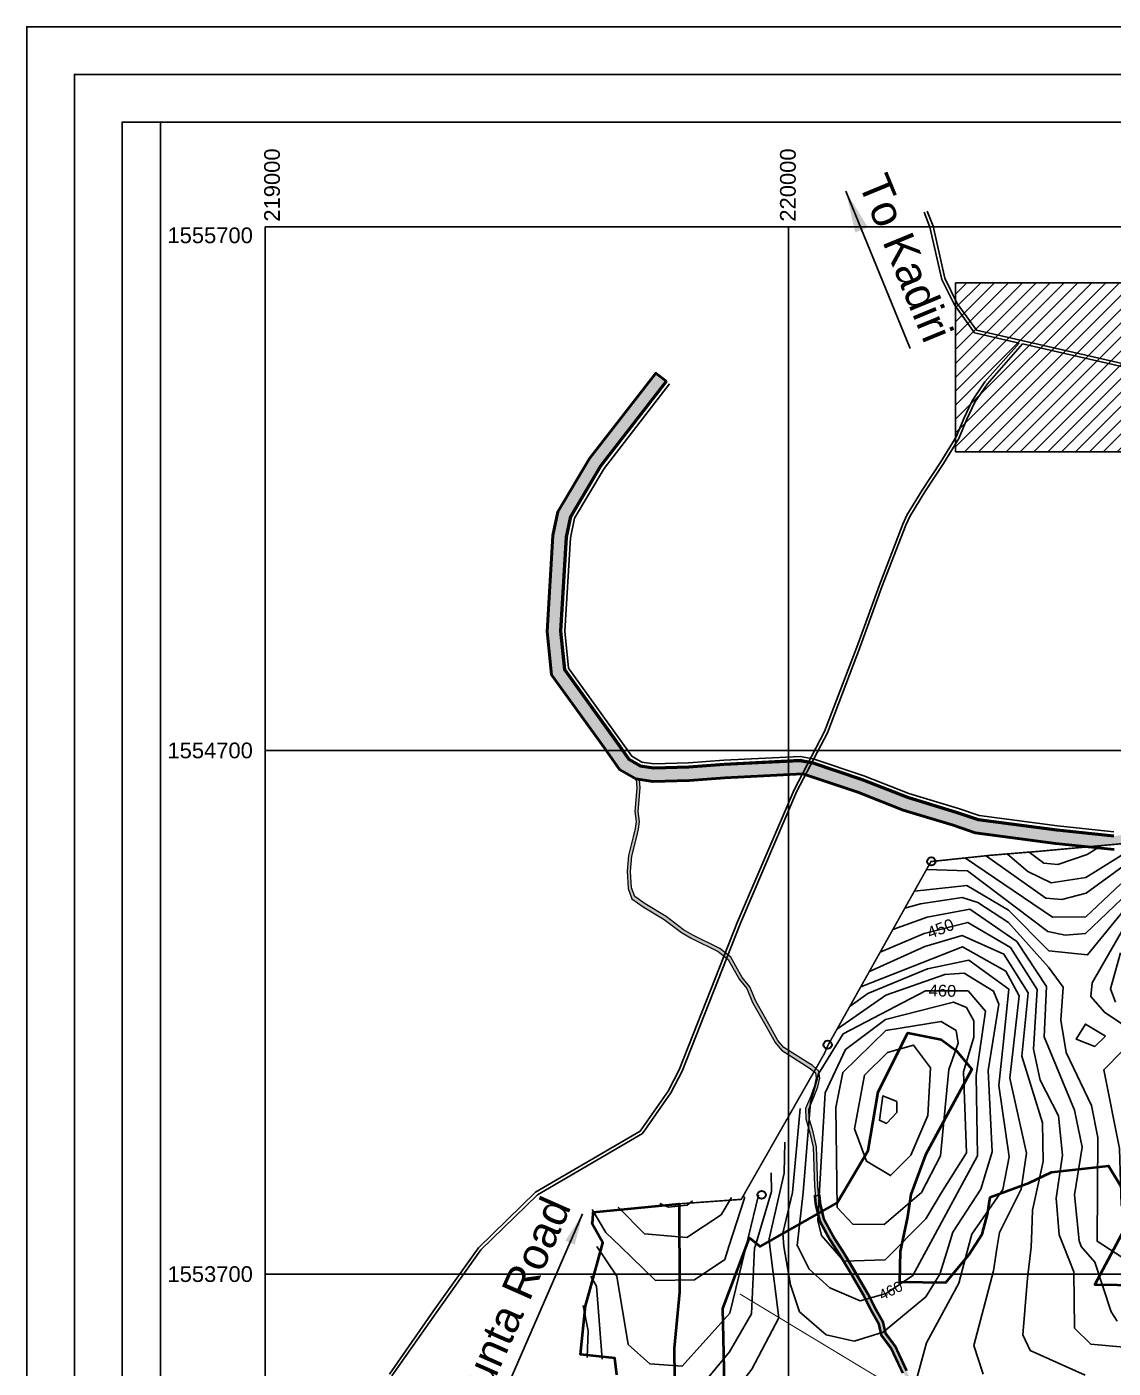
# Model space of a CAD drawing. Header units: metres. Extents: x 218545 to 227455, y 1543467 to 1556082.
# Drawn here: x 218545 to 220620, y 1553521 to 1556082 of the extents above; entities that cross this region are included whole.
import ezdxf

# ---------------------------------------------------------------- set-up
doc = ezdxf.new("R2010")
doc.units = ezdxf.units.M
doc.header["$MEASUREMENT"] = 0
for name, color, linetype in [('10 M CONTOUR', 20, 'Continuous'), ('2 M CONTOUR', 33, 'Continuous'), ('B.T. ROAD', 7, 'Continuous'), ('CART TRACK', 30, 'Continuous'), ('CONTEXT', 200, 'Continuous'), ('EXCAVATED CANAL', 160, 'Continuous'), ('GRID', 250, 'Continuous'), ('SATGE-2', 160, 'Continuous'), ('STONES', 5, 'Continuous'), ('UUL', 90, 'Continuous')]:
    doc.layers.add(name, color=color, linetype=linetype)
doc.layers.add('BO', color=7, linetype='Continuous', lineweight=30)
doc.layers.add('STREAM', color=140, linetype='Continuous', lineweight=0)
doc.styles.get("Standard").update_dxf_attribs({"font": 'arial.ttf'})
doc.dimstyles.get("Standard").update_dxf_attribs({"dimtxt": 0.18, "dimasz": 0.18, "dimexe": 0.18, "dimexo": 0.0625, "dimgap": 0.09, "dimtad": 0, "dimtih": 1, "dimtoh": 1, "dimdec": 4, "dimzin": 0, "dimdsep": 46, "dimtxsty": 'Standard', "dimcen": 0.09, "dimadec": 0, "dimazin": 0, "dimtfac": 1, "dimtdec": 4, "dimtofl": 0, "dimtmove": 0, "dimatfit": 3, "dimfxl": 1, "dimtolj": 1, "dimtzin": 0, "dimarcsym": 0})

msp = doc.modelspace()

# ---------------------------------------------------------------- hatches: boundary and pattern name
at = {"layer": 'B.T. ROAD', "linetype": 'Continuous'}
h = msp.add_hatch(dxfattribs=at)
h.set_pattern_fill('ANSI31', color=256, scale=150)
h.set_pattern_definition([(45, (-324.764, 60.582), (-13.25825215, 13.25825215), [])])
h.paths.add_polyline_path([(220675.23643, 1555270.47146), (220675.23643, 1555593.26315), (220318.95536, 1555593.26315), (220318.95536, 1555270.47146)])
h.paths.add_polyline_path([(220685.85378, 1555593.26315), (220675.23643, 1555593.26315), (220675.23643, 1555430.97354), (220685.85378, 1555429.00995)])
h.paths.add_polyline_path([(220685.85378, 1555422.9082), (220675.23643, 1555424.87179), (220675.23643, 1555270.47146), (220685.85378, 1555270.47146)])
at = {"layer": 'EXCAVATED CANAL'}
h = msp.add_hatch(dxfattribs=at)
h.set_pattern_fill('DOTS', color=256, scale=50)
h.set_pattern_definition([(0, (0.1397, 0.1363), (1.5625, 3.125), [0, -3.125])])
h.paths.add_polyline_path([(221656.53043, 1554822.32331), (221603.23651, 1554816.12259), (221603.13969, 1554811.13632), (221602.41758, 1554790.67656), (221650.9804, 1554797.65439)])
h.paths.add_polyline_path([(221603.13969, 1554811.13632), (221603.23651, 1554816.12259), (221593.42563, 1554814.9811), (221418.91252, 1554764.33194), (221438.93417, 1554743.81388), (221598.42346, 1554790.10266), (221602.41758, 1554790.67656)])
h.paths.add_polyline_path([(221418.91252, 1554764.33194), (221365.25533, 1554748.75894), (221338.86393, 1554725.84673), (221343.63969, 1554716.63632), (221333.80316, 1554700.13632), (221347.81925, 1554700.13632), (221377.63758, 1554726.02369), (221438.93417, 1554743.81388)])
h.paths.add_polyline_path([(221343.63969, 1554716.63632), (221338.86393, 1554725.84673), (221309.24943, 1554700.13632), (221333.80316, 1554700.13632)])
h.paths.add_polyline_path([(221333.80316, 1554700.13632), (221309.24943, 1554700.13632), (221307.37325, 1554698.50747), (221328.13969, 1554690.63632)], flags=17)
h.paths.add_polyline_path([(221347.81925, 1554700.13632), (221333.80316, 1554700.13632), (221328.13969, 1554690.63632), (221307.37325, 1554698.50747), (221292.41793, 1554685.52372), (221255.33116, 1554643.20431), (221237.76728, 1554634.87956), (221291.63969, 1554653.13632), (221295.59519, 1554650.78441), (221310.29738, 1554667.56097)])
h.paths.add_polyline_path([(221270.8949, 1554622.5991), (221295.59519, 1554650.78441), (221291.63969, 1554653.13632), (221237.76728, 1554634.87956), (221158.3376, 1554597.2323), (221147.00044, 1554592.83077), (221121.63969, 1554578.63632), (221113.31848, 1554579.75409), (221102.78461, 1554575.66443), (221132.97495, 1554560.26119), (221168.3412, 1554573.99177)])
h.paths.add_polyline_path([(221102.78461, 1554575.66443), (221078.37425, 1554566.18735), (221090.63969, 1554548.13632), (221090.09382, 1554544.04228), (221094.32397, 1554545.25534), (221132.97495, 1554560.26119)])
h.paths.add_polyline_path([(221147.00044, 1554592.83077), (221113.31848, 1554579.75409), (221121.63969, 1554578.63632)], flags=17)
h.paths.add_polyline_path([(221090.63969, 1554548.13632), (221078.37425, 1554566.18735), (221055.60311, 1554557.3467), (221000.13969, 1554556.3916), (221000.13969, 1554531.10231), (221047.83386, 1554531.92362), (221090.09382, 1554544.04228)])
h.paths.add_polyline_path([(221000.13969, 1554556.3916), (220949.03085, 1554555.5115), (220863.83165, 1554563.55783), (220861.24648, 1554556.3771, -0.2950489045), (220865.89812, 1554549.1805, -0.0901519534), (220865.39318, 1554546.40277), (220892.43125, 1554535.45879), (220948.0568, 1554530.20543), (221000.13969, 1554531.10231)])
h.paths.add_polyline_path([(220865.39318, 1554546.40277, -0.3829386834), (220856.03972, 1554541.53639), (220855.16458, 1554538.9783), (220892.43125, 1554535.45879)])
h.paths.add_polyline_path([(220865.89812, 1554549.1805, 0.2950523797), (220861.24639, 1554556.37714), (220858.63969, 1554549.13632), (220856.03972, 1554541.53639, 0.3829386834), (220865.39318, 1554546.40277, 0.0901519534)])
h.paths.add_polyline_path([(220861.24648, 1554556.3771), (220858.63969, 1554549.13632), (220865.39318, 1554546.40277, 0.0901519534), (220865.89812, 1554549.1805, 0.2950489045)])
h.paths.add_polyline_path([(220861.24639, 1554556.37714, 0.5443390796), (220850.11255, 1554549.1805, 0.3422755854), (220856.03972, 1554541.53639), (220858.63969, 1554549.13632)], flags=17)
h.paths.add_polyline_path([(220861.24639, 1554556.37714), (220863.83144, 1554563.55785), (220827.81333, 1554566.95945), (220715.92155, 1554550.93446), (220621.51139, 1554536.51289), (220512.56548, 1554547.84206), (220362.09729, 1554567.6521), (220322.05413, 1554581.23505), (220227.25218, 1554610.30481), (220140.8377, 1554644.08499), (220044.75757, 1554676.25852), (220021.82203, 1554680.53335), (219876.95811, 1554673.35412), (219809.50378, 1554668.21334), (219742.42177, 1554666.16143), (219716.67253, 1554669.99991), (219694.91829, 1554682.80368), (219669.48645, 1554718.44061), (219571.84211, 1554854.0903), (219564.26717, 1554927.67074), (219575.18408, 1555107.12497), (219583.32226, 1555146.75993), (219640.65096, 1555243.41885), (219766.21556, 1555405.02502), (219746.21193, 1555420.56741), (219619.67301, 1555257.70726), (219559.36371, 1555156.0229), (219550.00801, 1555110.45833), (219538.85598, 1554927.13922), (219547.33521, 1554844.77485), (219648.8967, 1554703.68336), (219677.42724, 1554663.70433), (219708.0671, 1554645.67079), (219740.92965, 1554640.77192), (219810.85423, 1554642.91078), (219878.54783, 1554648.06979), (220027.13733, 1554655.43366), (220132.22093, 1554620.30453), (220218.93107, 1554586.40877), (220314.2848, 1554557.16982), (220356.33052, 1554542.90759), (220509.60702, 1554522.72781), (220571.90126, 1554516.2499), (220679.63969, 1554526.13632), (220776.63476, 1554535.18919), (220783.59204, 1554535.83854, -0.0261253097), (220783.549, 1554536.66166, -0.9582943406), (220799.30595, 1554537.33311), (220828.42553, 1554541.50358), (220855.16458, 1554538.9783), (220856.03972, 1554541.53639, -0.3422755854), (220850.11255, 1554549.1805, -0.5443390796)])
h.paths.add_polyline_path([(220783.549, 1554536.66166, 0.0261253097), (220783.59204, 1554535.83854), (220792.13969, 1554536.63632), (220793.44976, 1554536.4944), (220799.30595, 1554537.33311, 0.9582943406)], flags=17)
at = {"layer": 'STREAM'}
h = msp.add_hatch(color=256, dxfattribs=at)
h.dxf.hatch_style = 1
h.paths.add_polyline_path([(222127.89983, 1552845.26058), (222105.12593, 1552861.10618), (222080.87798, 1552864.39205), (222067.51194, 1552875.8347), (222061.11337, 1552889.78627), (222050.70542, 1552898.25648), (222030.66046, 1552899.4115), (222014.47029, 1552897.48647), (222005.98973, 1552898.64149), (221999.43656, 1552905.57165), (221995.96728, 1552912.50181), (221989.41411, 1552923.6671), (221980.1626, 1552929.82723), (221970.5256, 1552931.36727), (221958.9612, 1552931.75228), (221943.92747, 1552931.36727), (221932.36308, 1552931.75228), (221910.02538, 1552936.63221), (221892.12649, 1552939.74126), (221876.95135, 1552936.24357), (221864.49991, 1552928.08231), (221859.44155, 1552917.97791), (221850.5843, 1552914.49585), (221836.44468, 1552914.88813), (221830.55315, 1552919.20331), (221816.80633, 1552930.18736), (221802.66671, 1552936.85623), (221790.8837, 1552938.81768), (221778.31515, 1552938.03311), (221757.89126, 1552933.71793), (221743.35885, 1552919.59558), (221714.83047, 1552899.01514), (221694.61089, 1552895.05537), (221660.51515, 1552901.78698), (221631.57338, 1552917.23013), (221614.48292, 1552923.39239), (221600.99394, 1552926.24554), (221589.88379, 1552924.22798), (221579.53116, 1552918.67969), (221559.5834, 1552905.81773), (221540.05615, 1552899.20966), (221518.74611, 1552898.35782), (221509.57047, 1552901.41264), (221500.90457, 1552907.52227), (221492.7484, 1552915.41387), (221481.78863, 1552921.26894), (221468.28007, 1552923.56005), (221451.02334, 1552926.46016), (221426.83928, 1552929.28673), (221411.91727, 1552935.45386), (221401.86463, 1552938.29316), (221390.64707, 1552937.04828), (221381.09138, 1552930.82391), (221356.57888, 1552906.34139), (221349.51598, 1552903.02172), (221336.63656, 1552904.68156), (221320.01796, 1552907.58627), (221298.41377, 1552907.17131), (221280.02585, 1552900.78581), (221268.70275, 1552899.94809), (221251.92781, 1552904.55556), (221225.92662, 1552914.18939), (221203.28041, 1552922.56661), (221154.20913, 1552934.55187), (221141.02467, 1552942.6228), (221129.11608, 1552954.51683), (221112.52912, 1552968.11001), (221093.3904, 1552984.2519), (221076.37816, 1552998.69464), (221063.61894, 1553011.86302), (221052.13569, 1553028.42969), (221042.35368, 1553041.59807), (221031.49183, 1553047.82544), (221011.17383, 1553053.9134), (220994.92591, 1553058.19), (220973.69197, 1553066.41351), (220948.5579, 1553078.96521), (220922.55716, 1553086.75589), (220893.7692, 1553095.68957), (220859.65023, 1553105.30111), (220824.65639, 1553114.03889), (220788.35033, 1553117.97089), (220745.47331, 1553112.46051), (220731.78563, 1553113.34252), (220722.95487, 1553118.1935), (220720.74719, 1553127.45446), (220721.18869, 1553147.7404), (220718.09796, 1553159.64737), (220712.35793, 1553166.70335), (220703.08566, 1553174.64134), (220694.69646, 1553183.0203), (220685.86569, 1553194.04528), (220682.3334, 1553205.07023), (220680.9089, 1553278.13063), (220677.34333, 1553300.38799), (220666.64673, 1553323.53566), (220655.50442, 1553336.44494), (220632.77415, 1553347.12848), (220612.27232, 1553352.47026), (220587.31361, 1553364.93439), (220545.59606, 1553391.46879), (220526.70088, 1553409.4422), (220516.35353, 1553421.57425), (220504.20662, 1553429.66229), (220480.81264, 1553432.35832), (220434.77805, 1553431.33872), (220379.82988, 1553430.88517), (220348.0417, 1553430.88517), (220335.78054, 1553434.06009), (220321.24874, 1553442.67778), (220290.79477, 1553460.04338), (220263.29142, 1553476.06742), (220238.99676, 1553492.09145), (220224.78672, 1553514.98293), (220202.86207, 1553561.70352), (220184.35401, 1553586.65891), (220179.26429, 1553608.37935), (220164.92053, 1553633.79687), (220150.77833, 1553661.82072), (220122.96288, 1553709.84977), (220103.63348, 1553741.86913), (220085.02958, 1553770.43358), (220066.47012, 1553804.65539), (220059.33185, 1553835.07476), (220056.00067, 1553868.34597), (220053.57903, 1553943.49624), (220046.85399, 1553971.80292), (220039.20772, 1553997.54805), (220038.72285, 1554014.9824), (220048.42045, 1554037.74393), (220055.69367, 1554058.08403), (220059.57269, 1554074.54982), (220057.63318, 1554087.62559), (220045.51119, 1554098.27994), (219990.95643, 1554132.89885), (219979.69931, 1554146.09765), (219962.56884, 1554177.38367), (219937.19562, 1554221.56741), (219925.83256, 1554248.70676), (219911.50519, 1554266.47072), (219899.15402, 1554288.18219), (219889.46652, 1554305.49159), (219869.02007, 1554321.92839), (219816.98284, 1554347.16908), (219799.36435, 1554357.72725), (219766.14089, 1554382.8658), (219725.87002, 1554406.99883), (219706.238, 1554421.07639), (219699.87842, 1554437.6363), (219698.25265, 1554469.30055), (219700.69134, 1554498.52908), (219709.49158, 1554533.49073), (219713.65942, 1554549.82148), (219715.35012, 1554564.70516), (219712.76121, 1554583.45212), (219716.78652, 1554628.83339), (219715.37877, 1554644.58083), (219708.7106, 1554645.57486), (219710.20741, 1554628.83112), (219706.16804, 1554583.29134), (219708.74575, 1554564.62551), (219707.19878, 1554551.0071), (219703.13927, 1554535.1008), (219694.20546, 1554499.6085), (219691.68545, 1554469.40545), (219693.3873, 1554436.25967), (219700.82412, 1554416.89469), (219722.27028, 1554401.51625), (219762.46889, 1554377.42653), (219795.69235, 1554352.28798), (219813.86253, 1554341.3992), (219865.49252, 1554316.35605), (219884.36926, 1554301.18112), (219893.44671, 1554284.96176), (219906.07141, 1554262.76946), (219920.14733, 1554245.31726), (219931.30898, 1554218.65895), (219956.85288, 1554174.17799), (219974.27543, 1554142.35854), (219986.61133, 1554127.89488), (220041.56867, 1554093.0205), (220051.50326, 1554084.28873), (220052.90621, 1554074.83033), (220049.39938, 1554059.94443), (220042.31541, 1554040.13356), (220032.13237, 1554016.23265), (220032.68098, 1553996.50646), (220040.52028, 1553970.11139), (220047.05055, 1553942.62457), (220049.45803, 1553867.91352), (220052.85401, 1553833.99518), (220060.29089, 1553802.30328), (220079.3946, 1553767.07791), (220098.08117, 1553738.38654), (220117.32191, 1553706.51403), (220145.01293, 1553658.69984), (220159.13864, 1553630.70867), (220173.09738, 1553605.97341), (220178.28294, 1553583.844), (220197.20807, 1553558.32626), (220219.01702, 1553511.85222), (220234.18778, 1553487.41308), (220259.83522, 1553470.49679), (220287.52217, 1553454.36579), (220317.95414, 1553437.01273), (220333.23769, 1553427.94923), (220347.20701, 1553424.33199), (220379.85692, 1553424.33199), (220434.87766, 1553424.78614), (220480.50864, 1553425.7968), (220501.8884, 1553423.33291), (220511.96071, 1553416.62624), (220521.93669, 1553404.92962), (220541.54131, 1553386.28138), (220584.08258, 1553359.22304), (220609.95726, 1553346.30149), (220630.53525, 1553340.93987), (220651.45478, 1553331.1074), (220661.08424, 1553319.95088), (220671.01557, 1553298.45925), (220674.36588, 1553277.54563), (220675.80016, 1553203.98386), (220679.99429, 1553190.89317), (220689.80866, 1553178.64019), (220698.63275, 1553169.82689), (220707.6473, 1553162.10953), (220712.11363, 1553156.61924), (220714.61729, 1553146.97399), (220714.17723, 1553126.75457), (220717.25388, 1553113.84838), (220729.90879, 1553106.89669), (220745.68219, 1553105.88029), (220788.4161, 1553111.37227), (220823.50443, 1553107.57215), (220857.96762, 1553098.96688), (220891.9093, 1553089.40528), (220920.64552, 1553080.48765), (220946.13565, 1553072.84997), (220971.03893, 1553060.41353), (220992.90222, 1553051.94629), (221009.39883, 1553047.60423), (221028.88753, 1553041.76475), (221037.90831, 1553036.59291), (221046.81106, 1553024.60817), (221058.53898, 1553007.68853), (221071.89382, 1552993.90543), (221089.15734, 1552979.24936), (221108.33955, 1552963.07079), (221124.71311, 1552949.65249), (221136.94216, 1552937.4384), (221151.66035, 1552928.42858), (221201.35989, 1552916.28988), (221223.64983, 1552908.04445), (221249.91781, 1552898.31177), (221268.05802, 1552893.32931), (221281.36506, 1552894.3138), (221299.58028, 1552900.63934), (221319.51207, 1552901.02217), (221335.65311, 1552898.20093), (221350.57386, 1552896.27802), (221360.401, 1552900.89691), (221385.23969, 1552925.70522), (221392.91835, 1552930.70693), (221401.31524, 1552931.63878), (221409.76785, 1552929.2514), (221425.17602, 1552922.88334), (221450.09935, 1552919.97037), (221467.18913, 1552917.09832), (221479.64138, 1552914.98636), (221488.85111, 1552910.06622), (221496.7131, 1552902.45926), (221506.58394, 1552895.50012), (221517.81181, 1552891.76206), (221541.26186, 1552892.69945), (221562.45261, 1552899.87045), (221582.85993, 1552913.02873), (221592.06987, 1552917.96461), (221600.89775, 1552919.56772), (221612.68498, 1552917.07452), (221628.90566, 1552911.22588), (221658.28984, 1552895.54666), (221694.60577, 1552888.37671), (221717.49952, 1552892.86019), (221747.58184, 1552914.56164), (221761.09957, 1552927.69795), (221779.20132, 1552931.5225), (221790.54546, 1552932.23064), (221800.69369, 1552930.54132), (221813.31592, 1552924.58811), (221826.56994, 1552913.99782), (221834.22069, 1552908.39413), (221851.73832, 1552907.90814), (221864.17698, 1552912.79816), (221869.56927, 1552923.56962), (221879.56431, 1552930.12084), (221892.3088, 1552933.05829), (221908.76473, 1552930.19989), (221931.54802, 1552925.22261), (221943.90231, 1552924.81131), (221958.93604, 1552925.19631), (221969.89706, 1552924.83139), (221977.71885, 1552923.58143), (221984.52622, 1552919.04874), (221990.20511, 1552909.37305), (221994.00997, 1552901.77253), (222002.81583, 1552892.46008), (222014.41408, 1552890.88045), (222030.86038, 1552892.83593), (222048.2127, 1552891.83607), (222055.79307, 1552885.66701), (222062.15588, 1552871.79343), (222078.0837, 1552858.15763), (222102.68019, 1552854.82454), (222124.15708, 1552839.88136), (222145.30287, 1552825.16856), (222149.04562, 1552830.54777)])

# ---------------------------------------------------------------- linework, layer by layer
at = {"elevation": -1469.86579}
for points in [[(218545.13969, 1543466.9545), (227455.13969, 1543466.9545), (227455.13969, 1556081.9545), (218545.13969, 1556081.9545)], [(218636.04878, 1543557.86359), (227364.2306, 1543557.86359), (227364.2306, 1555991.04541), (218636.04878, 1555991.04541)], [(218726.95788, 1543648.77268), (227273.32151, 1543648.77268), (227273.32151, 1555900.13632), (218726.95788, 1555900.13632)]]:
    msp.add_lwpolyline(points, close=True, dxfattribs=at)
at = {"elevation": -30.88093}
for points in [[(220440.21674, 1555478.06026), (220355.3149, 1555497.45362), (220316.82054, 1555550.82106), (220292.63297, 1555599.6801), (220270.13221, 1555699.30697), (220258.97313, 1555727.79544)], [(220673.17007, 1555430.99803), (220358.85692, 1555502.79908), (220321.97715, 1555553.9281), (220298.32763, 1555601.70029), (220275.88449, 1555701.07206), (220264.55965, 1555729.98371)], [(220672.07892, 1555425.09808), (220446.86464, 1555476.54174)]]:
    msp.add_lwpolyline(points, dxfattribs=at)
at = {"layer": '10 M CONTOUR', "elevation": -1009.86579}
msp.add_lwpolyline([(220267.28944, 1553752.90032), (220360.90269, 1553925.93232), (220358.53369, 1554079.12132), (220376.45569, 1554202.17832), (220343.03644, 1554241.08748), (220261.27169, 1554240.90232), (220104.33422, 1554158.82032), (220057.33969, 1554082.51232), (220041.62069, 1554027.76132), (220028.15069, 1553855.72032), (220016.74469, 1553754.90532), (220017.7501, 1553752.90032), (220039.61169, 1553709.30332), (220078.92069, 1553674.02932), (220136.56169, 1553648.84532), (220186.56069, 1553663.09032), (220237.47669, 1553697.79532)], close=True, dxfattribs=at)
at = {"layer": '10 M CONTOUR', "elevation": -1019.86579}
msp.add_lwpolyline([(219915.4785, 1553848.38116), (219915.67269, 1553844.87932), (219886.11187, 1553752.90032), (219878.14469, 1553728.11032), (219820.38994, 1553689.42407), (219746.16165, 1553688.18931), (219678.84742, 1553752.90032), (219650.95369, 1553779.71532), (219624.70355, 1553823.8526)], dxfattribs=at)
at = {"layer": '10 M CONTOUR'}
for points in [[(220634.55969, 1554445.23032, -1029.86579), (220567.67469, 1554382.56332, -1029.86579), (220504.22869, 1554381.89232, -1029.86579), (220338.01294, 1554494.65359, -1029.86579)], [(220647.37069, 1553559.9042, -1019.86579), (220577.04468, 1553566.15027, -1019.86579), (220546.44369, 1553597.18132, -1019.86579), (220544.98469, 1553704.38932, -1019.86579), (220525.73408, 1553752.90032, -1019.86579), (220516.99469, 1553774.92332, -1019.86579), (220511.14269, 1553845.10632, -1019.86579), (220523.00569, 1553927.52032, -1019.86579), (220515.63869, 1554002.44132, -1019.86579), (220480.31769, 1554070.48832, -1019.86579), (220467.79669, 1554129.84932, -1019.86579), (220474.94569, 1554243.82232, -1019.86579), (220424.21069, 1554323.73232, -1019.86579), (220342.19769, 1554371.61132, -1019.86579), (220259.07469, 1554350.70832, -1019.86579), (220175.16292, 1554314.96873, -1019.86579)]]:
    msp.add_polyline3d(points, dxfattribs=at)
at = {"layer": '2 M CONTOUR'}
for points in [[(220677.19024, 1554525.63613, -1033.86579), (220567.97469, 1554457.21632, -1033.86579), (220501.82169, 1554447.64532, -1033.86579), (220457.17369, 1554469.11532, -1033.86579), (220417.98311, 1554501.95855, -1033.86579)], [(220597.56177, 1554518.36237, -1035.86579), (220570.28669, 1554501.55632, -1035.86579), (220514.08769, 1554482.19732, -1035.86579), (220487.45169, 1554484.80532, -1035.86579), (220459.29131, 1554505.7319, -1035.86579)], [(220646.23669, 1554484.06532, -1031.86579), (220568.27469, 1554427.49232, -1031.86579), (220521.82869, 1554415.45132, -1031.86579), (220491.15169, 1554418.12332, -1031.86579), (220377.80291, 1554498.28825, -1031.86579)], [(220649.95569, 1554429.33532, -1027.86579), (220566.89569, 1554350.47732, -1027.86579), (220528.49669, 1554347.62632, -1027.86579), (220495.33869, 1554354.50332, -1027.86579), (220341.69969, 1554470.10832, -1027.86579), (220263.26584, 1554472.74487, -1027.86579)], [(220647.09369, 1554403.54632, -1025.86579), (220571.04017, 1554309.64644, -1025.86579), (220497.42169, 1554317.73032, -1025.86579), (220419.90869, 1554395.26132, -1025.86579), (220340.32769, 1554442.32632, -1025.86579), (220240.37254, 1554431.74719, -1025.86579)], [(220647.36169, 1553725.66651, -1023.86579), (220589.35219, 1553763.03424, -1469.86579), (220590.57069, 1553961.06832, -1023.86579), (220578.42469, 1554022.41832, -1023.86579), (220530.16869, 1554123.25432, -1023.86579), (220519.85847, 1554185.26578, -1023.86579), (220524.48617, 1554248.27228, -1023.86579), (220496.68269, 1554286.40532, -1023.86579), (220420.02069, 1554371.68132, -1023.86579), (220361.35369, 1554409.86932, -1023.86579), (220331.40869, 1554419.52332, -1023.86579), (220251.78669, 1554407.10432, -1023.86579), (220222.09114, 1554399.00856, -1023.86579)], [(220627.91469, 1553610.45032, -1021.86579), (220616.05269, 1553627.98032, -1021.86579), (220584.99669, 1553723.02132, -1021.86579), (220558.9024, 1553752.90032, -1021.86579), (220554.88969, 1553763.52132, -1021.86579), (220545.96169, 1553851.62132, -1021.86579), (220560.49969, 1553942.84132, -1021.86579), (220545.84569, 1554012.96532, -1021.86579), (220487.87769, 1554153.37832, -1021.86579), (220492.84361, 1554249.49109, -1021.86579), (220435.86669, 1554335.63032, -1021.86579), (220345.98569, 1554396.98932, -1021.86579), (220264.74369, 1554381.60732, -1021.86579), (220199.3379, 1554358.26167, -1021.86579)], [(220641.16569, 1554362.68432, -1023.86579), (220579.58169, 1554256.24632, -1023.86579), (220577.58969, 1554230.05932, -1023.86579), (220603.22969, 1554200.15332, -1023.86579), (220694.85569, 1554138.87732, -1023.86579)], [(220566.63769, 1553506.92132, -1017.86579), (220461.57969, 1553554.37332, -1017.86579), (220447.64869, 1553584.06532, -1017.86579), (220451.23869, 1553630.81832, -1017.86579), (220456.47482, 1553692.69387, -1017.86579), (220463.11349, 1553751.42245, -1017.86579), (220464.82284, 1553783.25719, -1017.86579), (220466.10369, 1553822.49132, -1017.86579), (220486.58969, 1553915.50432, -1017.86579), (220485.02369, 1553988.96832, -1017.86579), (220445.48769, 1554116.37932, -1017.86579), (220457.66569, 1554237.59832, -1017.86579), (220411.26369, 1554311.15132, -1017.86579), (220331.67069, 1554346.51332, -1017.86579), (220260.49669, 1554325.91532, -1017.86579), (220154.62013, 1554278.18036, -1017.86579)], [(220371.53593, 1553509.28296, -1015.86579), (220354.08885, 1553564.06206, -1015.86579), (220391.28169, 1553706.33632, -1015.86579), (220398.5323, 1553752.90032, -1015.86579), (220402.68469, 1553779.56732, -1015.86579), (220444.01769, 1553862.49432, -1015.86579), (220454.28569, 1553931.32532, -1015.86579), (220422.88969, 1554074.45532, -1015.86579), (220440.38669, 1554231.37532, -1015.86579), (220414.74669, 1554278.36032, -1015.86579), (220331.92969, 1554325.34232, -1015.86579), (220138.22949, 1554248.82774, -1015.86579)], [(220634.21669, 1554313.41832, -1021.86579), (220615.10269, 1554244.95832, -1021.86579), (220624.53069, 1554219.71132, -1021.86579)], [(220242.68801, 1553491.89155, -1013.86579), (220263.61966, 1553569.08629, -1013.86579), (220325.04869, 1553682.93332, -1013.86579), (220343.69301, 1553752.90032, -1013.86579), (220349.90369, 1553776.20732, -1013.86579), (220409.52169, 1553861.70232, -1013.86579), (220421.44869, 1553924.37632, -1013.86579), (220401.45669, 1554060.18232, -1013.86579), (220410.1733, 1554138.7631, -1013.86579), (220420.46569, 1554244.34732, -1013.86579), (220344.57369, 1554299.36532, -1013.86579), (220265.06469, 1554283.12032, -1013.86579), (220151.64169, 1554236.00732, -1013.86579), (220117.64773, 1554211.96958, -1013.86579)], [(220007.71069, 1553855.72032, -1011.86579), (219988.76269, 1553778.24932, -1011.86579), (219990.81981, 1553752.90032, -1011.86579), (220003.8914, 1553679.60038, -1011.86579), (220020.86254, 1553628.3042, -1011.86579), (220071.89614, 1553584.39332, -1011.86579), (220125.16984, 1553572.18771, -1011.86579), (220180.85569, 1553589.25732, -1011.86579), (220261.87969, 1553656.68432, -1011.86579), (220288.80169, 1553699.83732, -1011.86579), (220305.38083, 1553752.90032, -1011.86579), (220313.89269, 1553780.14332, -1011.86579), (220366.95269, 1553862.67232, -1011.86579), (220388.97469, 1553933.70332, -1011.86579), (220381.18069, 1554089.20232, -1011.86579), (220401.76369, 1554215.82332, -1011.86579), (220391.63469, 1554240.70232, -1011.86579), (220335.35169, 1554274.67432, -1011.86579), (220298.45569, 1554272.01932, -1011.86579), (220185.80369, 1554232.63832, -1011.86579), (220093.36445, 1554168.48269, -1011.86579)], [(220292.15169, 1553855.72032, -1007.86579), (220339.78269, 1553931.80632, -1007.86579), (220334.39669, 1554086.31332, -1007.86579), (220353.76169, 1554152.43032, -1007.86579), (220354.10069, 1554183.66532, -1007.86579), (220339.63069, 1554209.08532, -1007.86579), (220314.73169, 1554219.59732, -1007.86579), (220185.19169, 1554186.21732, -1007.86579), (220108.76369, 1554129.27132, -1007.86579), (220070.08769, 1554046.26032, -1007.86579), (220059.05869, 1553860.73632, -1007.86579), (220055.67194, 1553802.26398, -1007.86579), (220062.70647, 1553773.70932, -1007.86579), (220105.42969, 1553724.64232, -1007.86579), (220184.23569, 1553727.61532, -1007.86579), (220262.08969, 1553806.00132, -1007.86579), (220292.15169, 1553855.72032, -1007.86579)], [(220254.19369, 1553855.72032, -1005.86579), (220290.27469, 1553925.78232, -1005.86579), (220306.23169, 1554090.99032, -1005.86579), (220323.76569, 1554141.33532, -1005.86579), (220320.22469, 1554165.26432, -1005.86579), (220291.37669, 1554182.24832, -1005.86579), (220185.57769, 1554165.08832, -1005.86579), (220103.50569, 1554085.40532, -1005.86579), (220090.42469, 1554018.07732, -1005.86579), (220092.90869, 1553827.61832, -1005.86579), (220122.58028, 1553795.80867, -1005.86579), (220182.89663, 1553794.88136, -1005.86579), (220254.19369, 1553855.72032, -1005.86579)], [(220605.39124, 1554154.835, -1025.86579), (220584.74924, 1554134.88122, -1025.86579), (220549.50625, 1554148.50254, -1025.86579), (220566.91069, 1554177.48932, -1025.86579), (220605.39124, 1554154.835, -1025.86579)], [(220271.02369, 1554093.94932, -1003.86579), (220238.66169, 1554137.38232, -1003.86579), (220189.18869, 1554123.29232, -1003.86579), (220144.91169, 1554079.94832, -1003.86579), (220126.09455, 1553977.77848, -1003.86579), (220148.64239, 1553915.79136, -1003.86579), (220194.79328, 1553888.25953, -1003.86579), (220233.64969, 1553927.11332, -1003.86579), (220266.05969, 1554003.22232, -1003.86579), (220271.02369, 1554093.94932, -1003.86579)], [(220714.25518, 1553827.08333, -1025.86579), (220697.12457, 1553800.87003, -1025.86579), (220653.22738, 1553799.80009, -1025.86579), (220635.02614, 1553831.89803, -1025.86579), (220632.05969, 1553939.84132, -1025.86579), (220602.12569, 1554090.47332, -1025.86579), (220637.58569, 1554126.33632, -1025.86579), (220735.37569, 1554097.17532, -1025.86579), (220762.58969, 1554050.68232, -1025.86579), (220761.13469, 1554007.43132, -1025.86579), (220734.06245, 1553889.13937, -1025.86579), (220714.25518, 1553827.08333, -1025.86579)], [(220206.72569, 1554029.66332, -1001.86579), (220179.75969, 1554040.56132, -1001.86579), (220173.68969, 1553994.09732, -1001.86579), (220186.96769, 1553987.90732, -1001.86579), (220206.50369, 1554008.58532, -1001.86579), (220206.72569, 1554029.66332, -1001.86579)], [(220021.85699, 1554016.13636, -1011.86579), (220007.71069, 1553855.72032, -1011.86579)], [(219993.14267, 1553951.86563, -1013.86579), (219991.88469, 1553892.96532, -1013.86579), (219962.72869, 1553767.27132, -1013.86579), (219964.51005, 1553752.90032, -1013.86579), (219981.38369, 1553616.77332, -1013.86579), (219929.74101, 1553518.57916, -1013.86579), (219843.65969, 1553406.57632, -1013.86579), (219803.46169, 1553373.25232, -1013.86579), (219669.74969, 1553330.30432, -1013.86579), (219645.49769, 1553335.82632, -1013.86579), (219636.98738, 1553347.22317, -1013.86579)], [(219967.08505, 1553893.54135, -1015.86579), (219967.21369, 1553858.20832, -1015.86579), (219936.02757, 1553752.90032, -1015.86579), (219935.21969, 1553750.17232, -1015.86579), (219929.52869, 1553624.61832, -1015.86579), (219887.00469, 1553551.96732, -1015.86579), (219796.24169, 1553441.87232, -1015.86579), (219747.31265, 1553402.84246, -1015.86579), (219677.62834, 1553422.53735, -1015.86579), (219649.81054, 1553458.35737, -1015.86579)], [(219942.66539, 1553850.67453, -1017.86579), (219922.82857, 1553769.40542, -1017.86579), (219887.67569, 1553625.38832, -1017.86579), (219796.82187, 1553524.49215, -1017.86579), (219735.07107, 1553528.69353, -1017.86579), (219693.88341, 1553565.88814, -1017.86579), (219671.82469, 1553696.45332, -1017.86579), (219633.88741, 1553752.90032, -1017.86579)], [(219890.9367, 1553846.31091, -1021.86579), (219871.04969, 1553813.35832, -1021.86579), (219805.48569, 1553769.80032, -1021.86579), (219724.72469, 1553777.08932, -1021.86579), (219674.24721, 1553828.03189, -1021.86579)], [(219816.65761, 1553840.04504, -1023.86579), (219806.27369, 1553831.87732, -1023.86579), (219770.73569, 1553828.08632, -1023.86579), (219754.05835, 1553834.76443, -1023.86579)], [(219643.82479, 1553537.60514, -1015.86579), (219633.28169, 1553677.18932, -1015.86579), (219622.51674, 1553696.49544, -1015.86579)], [(219615.65908, 1553541.20527, -1013.86579), (219617.19769, 1553591.90532, -1013.86579), (219607.49839, 1553640.3774, -1013.86579)]]:
    msp.add_polyline3d(points, dxfattribs=at)
at = {"layer": 'B.T. ROAD', "linetype": 'Continuous', "elevation": -1469.86579}
msp.add_lwpolyline([(220318.95536, 1555593.26315), (220685.85378, 1555593.26315), (220685.85378, 1555270.47146), (220318.95536, 1555270.47146)], close=True, dxfattribs=at)
at = {"layer": 'B.T. ROAD', "linetype": 'Continuous', "elevation": -30.88093}
for points in [[(220440.21674, 1555478.06026), (220375.07477, 1555403.75146), (220350.45866, 1555367.89683), (220335.25671, 1555335.22163), (220320.03584, 1555298.70854), (220290.95118, 1555251.40722), (220255.17644, 1555197.19427), (220226.1208, 1555149.70694), (220218.36669, 1555132.34838), (220172.78919, 1555014.66339), (220132.02069, 1554902.14872), (220068.96305, 1554736.51079), (220010.58327, 1554624.95028), (219902.45498, 1554372.76297), (219791.15008, 1554090.49545), (219770.10047, 1554049.31903), (219716.57282, 1553973.04621), (219516.89105, 1553856.39226), (219407.51271, 1553750.43508), (219322.06733, 1553629.91325), (219237.63017, 1553509.33033)], [(220446.86464, 1555476.54174), (220379.82042, 1555400.06301), (220355.68793, 1555364.9128), (220340.74804, 1555332.80085), (220325.3931, 1555295.96616), (220296.01197, 1555248.1827), (220260.24086, 1555193.97524), (220231.44102, 1555146.90599), (220223.9069, 1555130.03988), (220178.40794, 1555012.5577), (220137.64531, 1554900.05923), (220074.44397, 1554734.04385), (220016.00661, 1554622.3733), (219908.00429, 1554370.47978), (219796.625, 1554088.02361), (219775.25227, 1554046.21511), (219720.73114, 1553968.52665), (219520.54439, 1553851.5777), (219412.08625, 1553746.51194), (219326.97213, 1553626.45736), (219242.49632, 1553505.81924)]]:
    msp.add_lwpolyline(points, dxfattribs=at)
at = {"layer": 'BO', "ltscale": 100, "const_width": 3}
for points, elevation in [([(219791.13943, 1553834.38802), (219909.63943, 1553842.88802), (220068, 1554120.5), (220075.5, 1554137.5), (220272, 1554488), (220386.5, 1554500), (220477.00667, 1554507.41858), (220679.5, 1554526)], 1469.86579), ([(219878.8957, 1553433.61289), (219874.29879, 1553634.74974), (219925.09531, 1553769.28482), (219945.72445, 1553753.08491), (220092.62801, 1553836.46616), (220151.97553, 1553936.46236), (220171.46087, 1554047.93973), (220227.88799, 1554160.96658), (220291.55074, 1554148.112), (220320.44217, 1554126.45185), (220349.85515, 1554091.29673), (220261.53737, 1553927.67358), (220233.53136, 1553852.31971), (220227.06656, 1553809.25982), (220213.06962, 1553743.59341), (220212.19913, 1553685.66344), (220300.61369, 1553684.33487), (220344.45165, 1553736.99816), (220369.55881, 1553776.21387), (220379.75936, 1553814.6446), (220385.25382, 1553846.79921), (220459.5868, 1553874.39069), (220502.03852, 1553894.62029), (220610.99997, 1553906.93779), (220661.54785, 1553823.26832), (220584.84382, 1553680.06383), (220756.7373, 1553677.48085)], -1469.86579), ([(219671.7325, 1553507.57798), (219668.16476, 1553539.68762), (219602.65298, 1553546.5836), (219612.42791, 1553639.44541), (219619.24911, 1553664.20422), (219645.50992, 1553759.80998), (219624.87702, 1553796.04337), (219626.11731, 1553803.07167), (219626.91224, 1553818.57279), (219791.13943, 1553834.38802), (219791.94039, 1553665.50552), (219781.49994, 1553559.03372), (219784.20346, 1553328.82147)], -1469.86579)]:
    msp.add_lwpolyline(points, dxfattribs=dict(at, elevation=elevation))
at = {"layer": 'CART TRACK', "linetype": 'Continuous', "ltscale": 50, "elevation": -1469.86579}
for points in [[(220621.46184, 1554538.57827), (220512.80524, 1554549.87735), (220362.56464, 1554569.65743), (220322.68376, 1554583.18533), (220227.92653, 1554612.24137), (220141.53601, 1554646.01219), (220045.22529, 1554678.20857), (220021.95779, 1554682.54527), (219876.83243, 1554675.35308), (219809.39701, 1554670.21374), (219742.53974, 1554668.16871), (219717.35287, 1554671.92335), (219696.30113, 1554684.31366), (219671.11426, 1554719.60731), (219573.77961, 1554854.82677), (219566.27616, 1554927.71276), (219577.17449, 1555106.86144), (219585.21641, 1555146.02761), (219642.30947, 1555242.28922), (219767.79703, 1555403.79624)], [(220621.3097, 1554544.92058), (220513.54148, 1554556.12727), (220363.99976, 1554575.81535), (220324.61724, 1554589.1742), (220229.99732, 1554618.18814), (220143.68038, 1554651.93019), (220046.80687, 1554684.31471), (220022.38434, 1554688.86669), (219876.43753, 1554681.63379), (219809.06156, 1554676.49898), (219742.91039, 1554674.47555), (219719.49049, 1554677.96679), (219700.64596, 1554689.05801), (219676.22882, 1554723.27306), (219579.86721, 1554857.14076), (219572.58838, 1554927.84479), (219583.42831, 1555106.03342), (219591.16779, 1555143.72665), (219647.52046, 1555238.73993), (219772.766, 1555399.93546)]]:
    msp.add_lwpolyline(points, dxfattribs=at)
at = {"layer": 'EXCAVATED CANAL', "lineweight": 50, "elevation": -1469.86579}
msp.add_lwpolyline([(220622.12272, 1554511.02743), (220509.60702, 1554522.72781), (220356.33052, 1554542.90759), (220314.2848, 1554557.16982), (220218.93107, 1554586.40877), (220132.22093, 1554620.30453), (220027.13733, 1554655.43366), (219878.54783, 1554648.06979), (219810.85423, 1554642.91078), (219740.92965, 1554640.77192), (219708.0671, 1554645.67079), (219677.42724, 1554663.70433), (219648.8967, 1554703.68336), (219547.33521, 1554844.77485), (219538.85598, 1554927.13922), (219550.00801, 1555110.45833), (219559.36371, 1555156.0229), (219619.67301, 1555257.70726), (219746.21193, 1555420.56741), (219766.21556, 1555405.02502), (219640.65096, 1555243.41885), (219583.32226, 1555146.75993), (219575.18408, 1555107.12497), (219564.26717, 1554927.67074), (219571.84211, 1554854.0903), (219669.48645, 1554718.44061), (219694.91829, 1554682.80368), (219716.67253, 1554669.99991), (219742.42177, 1554666.16143), (219809.50378, 1554668.21334), (219876.95811, 1554673.35412), (220021.82203, 1554680.53335), (220044.75757, 1554676.25852), (220140.8377, 1554644.08499), (220227.25218, 1554610.30481), (220322.05413, 1554581.23505), (220362.09729, 1554567.6521), (220512.56548, 1554547.84206), (220621.51139, 1554536.51289)], dxfattribs=at)
at = {"layer": 'GRID', "linetype": 'Continuous'}
for p, q in [((218800.13969, 1555900.13632, -1469.86579), (227200.13969, 1555900.13632, -1469.86579)), ((218800.13969, 1555900.13632, -1469.86579), (218800.13969, 1546500.13632, -1469.86579)), ((219000.13969, 1555700.13632, -1469.86579), (223785.1046, 1555700.13632, -1469.86579)), ((219000.13969, 1555700.13632, -1469.86579), (219000.13969, 1546700.13632, -1469.86579)), ((220000.13969, 1555700.13632, -1469.86579), (220000.13969, 1546700.13632, -1469.86579)), ((219000.13969, 1554700.13632, -1469.86579), (223785.1046, 1554700.13632, -1469.86579)), ((219000.13969, 1553700.13632, -1469.86579), (227000.13969, 1553700.13632, -1469.86579))]:
    msp.add_line(p, q, dxfattribs=at)
at = {"layer": 'SATGE-2', "lineweight": 40, "elevation": -1469.86579}
for points in [[(219878.8957, 1553433.61289), (219874.29879, 1553634.74974), (219925.09531, 1553769.28482), (219945.72445, 1553753.08491), (220092.62801, 1553836.46616), (220151.97553, 1553936.46236), (220171.46087, 1554047.93973), (220227.88799, 1554160.96658), (220291.55074, 1554148.112), (220320.44217, 1554126.45185), (220349.85515, 1554091.29673), (220261.53737, 1553927.67358), (220233.53136, 1553852.31971), (220227.06656, 1553809.25982), (220213.06962, 1553743.59341), (220212.19913, 1553685.66344), (220300.61369, 1553684.33487), (220344.45165, 1553736.99816), (220369.55881, 1553776.21387), (220379.75936, 1553814.6446), (220385.25382, 1553846.79921), (220459.5868, 1553874.39069), (220502.03852, 1553894.62029), (220610.99997, 1553906.93779), (220661.54785, 1553823.26832), (220584.84382, 1553680.06383), (220756.7373, 1553677.48085)], [(219671.7325, 1553507.57798), (219668.16476, 1553539.68762), (219602.65298, 1553546.5836), (219612.42791, 1553639.44541), (219619.24911, 1553664.20422), (219645.50992, 1553759.80998), (219624.87702, 1553796.04337), (219626.11731, 1553803.07167), (219626.91224, 1553818.57279), (219791.13943, 1553834.38802), (219791.94039, 1553665.50552), (219781.49994, 1553559.03372), (219784.20346, 1553328.82147)]]:
    msp.add_lwpolyline(points, dxfattribs=at)
at = {"layer": 'SATGE-2', "color": 0, "const_width": 2, "elevation": -1469.86579}
msp.add_lwpolyline([(220827.78942, 1553106.50221), (219907.17462, 1553662.18717)], dxfattribs=at)
at = {"layer": 'STONES', "lineweight": 30}
for centre in [(220272.58033, 1554488.23844, -1469.86579), (220074.80226, 1554138.15709, -1469.86579), (219948.62162, 1553851.54215, -1469.86579)]:
    msp.add_circle(centre, 7.89278, dxfattribs=at)
at = {"layer": 'STREAM', "elevation": -1469.86579}
msp.add_lwpolyline([(220224.78672, 1553514.98293), (220202.86207, 1553561.70352), (220184.35401, 1553586.65891), (220179.26429, 1553608.37935), (220164.92053, 1553633.79687), (220150.77833, 1553661.82072), (220122.96288, 1553709.84977), (220103.63348, 1553741.86913), (220085.02958, 1553770.43358), (220066.47012, 1553804.65539), (220059.33185, 1553835.07476), (220056.00067, 1553868.34597), (220053.57903, 1553943.49624), (220046.85399, 1553971.80292), (220039.20772, 1553997.54805), (220038.72285, 1554014.9824), (220048.42045, 1554037.74393), (220055.69367, 1554058.08403), (220059.57269, 1554074.54982), (220057.63318, 1554087.62559), (220045.51119, 1554098.27994), (219990.95643, 1554132.89885), (219979.69931, 1554146.09765), (219962.56884, 1554177.38367), (219937.19562, 1554221.56741), (219925.83256, 1554248.70676), (219911.50519, 1554266.47072), (219899.15402, 1554288.18219), (219889.46652, 1554305.49159), (219869.02007, 1554321.92839), (219816.98284, 1554347.16908), (219799.36435, 1554357.72725), (219766.14089, 1554382.8658), (219725.87002, 1554406.99883), (219706.238, 1554421.07639), (219699.87842, 1554437.6363), (219698.25265, 1554469.30055), (219700.69134, 1554498.52908), (219709.49158, 1554533.49073), (219713.65942, 1554549.82148), (219715.35012, 1554564.70516), (219712.76121, 1554583.45212), (219716.78652, 1554628.83339), (219715.37877, 1554644.58083), (219708.7106, 1554645.57486), (219710.20741, 1554628.83112), (219706.16804, 1554583.29134), (219708.74575, 1554564.62551), (219707.19878, 1554551.0071), (219703.13927, 1554535.1008), (219694.20546, 1554499.6085), (219691.68545, 1554469.40545), (219693.3873, 1554436.25967), (219700.82412, 1554416.89469), (219722.27028, 1554401.51625), (219762.46889, 1554377.42653), (219795.69235, 1554352.28798), (219813.86253, 1554341.3992), (219865.49252, 1554316.35605), (219884.36926, 1554301.18112), (219893.44671, 1554284.96176), (219906.07141, 1554262.76946), (219920.14733, 1554245.31726), (219931.30898, 1554218.65895), (219956.85288, 1554174.17799), (219974.27543, 1554142.35854), (219986.61133, 1554127.89488), (220041.56867, 1554093.0205), (220051.50326, 1554084.28873), (220052.90621, 1554074.83033), (220049.39938, 1554059.94443), (220042.31541, 1554040.13356), (220032.13237, 1554016.23265), (220032.68098, 1553996.50646), (220040.52028, 1553970.11139), (220047.05055, 1553942.62457), (220049.45803, 1553867.91352), (220052.85401, 1553833.99518), (220060.29089, 1553802.30328), (220079.3946, 1553767.07791), (220098.08117, 1553738.38654), (220117.32191, 1553706.51403), (220145.01293, 1553658.69984), (220159.13864, 1553630.70867), (220173.09738, 1553605.97341), (220178.28294, 1553583.844), (220197.20807, 1553558.32626), (220219.01702, 1553511.85222)], dxfattribs=at)
at = {"layer": 'UUL', "const_width": 3, "elevation": -1469.86579}
msp.add_lwpolyline([(220217.25613, 1553510.89675), (220195.48249, 1553557.29553), (220176.43007, 1553582.9849), (220171.21527, 1553605.23913), (220157.37403, 1553629.76616), (220143.25336, 1553657.74736), (220115.60032, 1553705.49598), (220096.38663, 1553737.32367), (220077.67484, 1553766.05377), (220058.40501, 1553801.58543), (220050.877, 1553833.66569), (220049.28422, 1553849.57401), (220059.7849, 1553850.62536), (220061.30887, 1553835.40425), (220068.356, 1553805.37325), (220086.74935, 1553771.45772), (220105.32802, 1553742.932), (220124.68447, 1553710.86783), (220152.5379, 1553662.7732), (220166.68513, 1553634.73938), (220181.1464, 1553609.11364), (220186.20688, 1553587.51801), (220204.58765, 1553562.73425), (220226.54761, 1553515.93841)], dxfattribs=at)

# ---------------------------------------------------------------- texts
at = {"linetype": 'Continuous'}
msp.add_text('Peddaballe to N.P.Kunta Road', height=60, rotation=66.14331872, dxfattribs=at).set_placement((219124.06989, 1552785.31307, -1469.86579))
at = {"layer": 'B.T. ROAD', "linetype": 'Continuous'}
msp.add_text('To Kadiri', height=60, rotation=292.39885046, dxfattribs=at).set_placement((220132.49078, 1555784.2796, -1469.86579))
at = {"layer": 'CONTEXT', "linetype": 'Continuous'}
for s, height, rotation, p in [('450', 22.5, 21.45348434, (220269.93243, 1554340.04368, -1019.86579)), ('460', 22.5, 358.60432184, (220267.49765, 1554230.84275, -1009.86579)), ('460', 20, 26.29804787, (220178.59224, 1553649.50156, -1009.86579))]:
    msp.add_text(s, height=height, rotation=rotation, dxfattribs=at).set_placement(p)
at = {"layer": 'GRID', "linetype": 'Continuous'}
for s, p in [('219000', (219028.43944, 1555709.91512, -1469.86579)), ('220000', (220013.68295, 1555709.91512, -1469.86579))]:
    msp.add_text(s, height=30, rotation=90, dxfattribs=at).set_placement(p)
for s, p in [('1555700', (218813.71252, 1555668.84173, -1469.86579)), ('1554700', (218813.71252, 1554685.17284, -1469.86579)), ('1553700', (218813.71252, 1553685.17284, -1469.86579))]:
    msp.add_text(s, height=30, dxfattribs=at).set_placement(p)

# ---------------------------------------------------------------- leaders
at = {"linetype": 'Continuous'}
msp.add_leader([(219606.67413, 1553814.9849, -1469.86579), (219148.54327, 1552765.46668, -1469.86579)], dimstyle='Standard', override={"dimasz": 60, "dimgap": 0.09, "dimtad": 0}, dxfattribs=at)
at = {"layer": 'B.T. ROAD', "linetype": 'Continuous'}
msp.add_leader([(220109.21133, 1555768.1081, -30.88093), (220231.95235, 1555467.43483, -30.88093)], dimstyle='Standard', override={"dimasz": 80, "dimgap": 0.09, "dimtad": 0}, dxfattribs=at)

doc.saveas('drawing.dxf')
